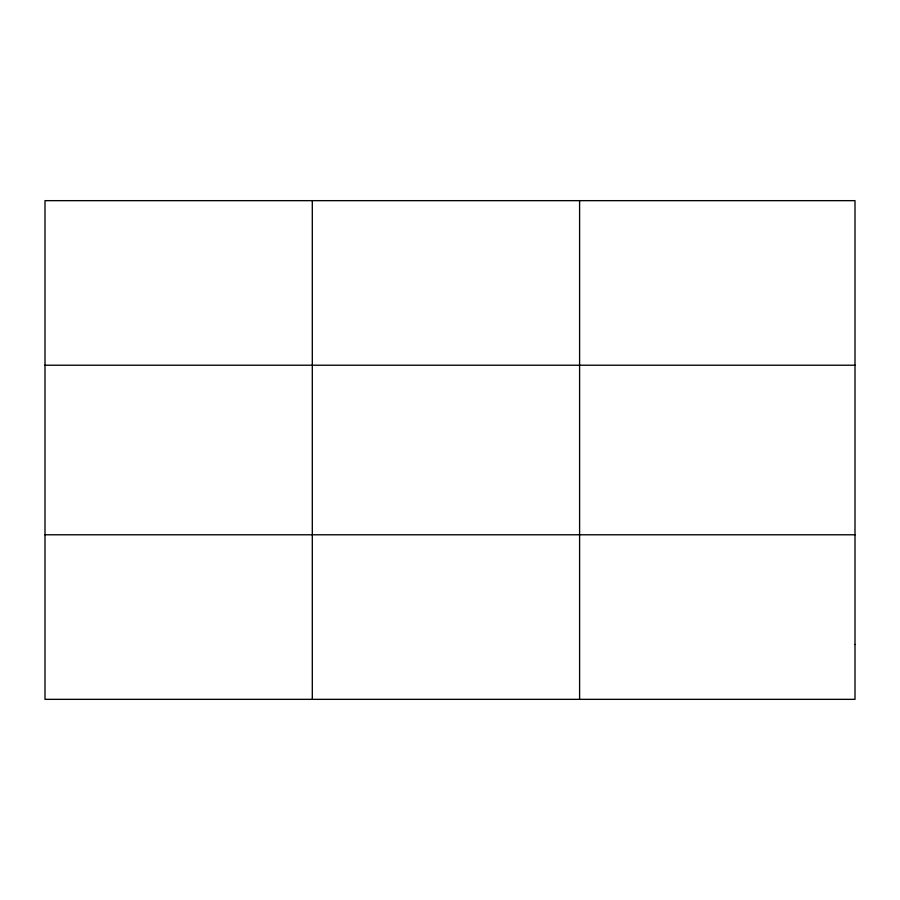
<?xml version="1.0" encoding="UTF-8"?>
<svg xmlns="http://www.w3.org/2000/svg" width="900" height="900" viewBox="0 0 900 900"><rect width="100%" height="100%" fill="white"/><g stroke="black" fill="none" stroke-linecap="round" stroke-linejoin="round"><path stroke-width="1.35" d="M312.3 200.655L312.3 699.345M579.6 200.655L579.6 699.345M45 365.22L855 365.22M45 534.78L855 534.78M855 644.49L855 699.345L45 699.345L45 200.655L855 200.655L855 644.49"/></g></svg>
